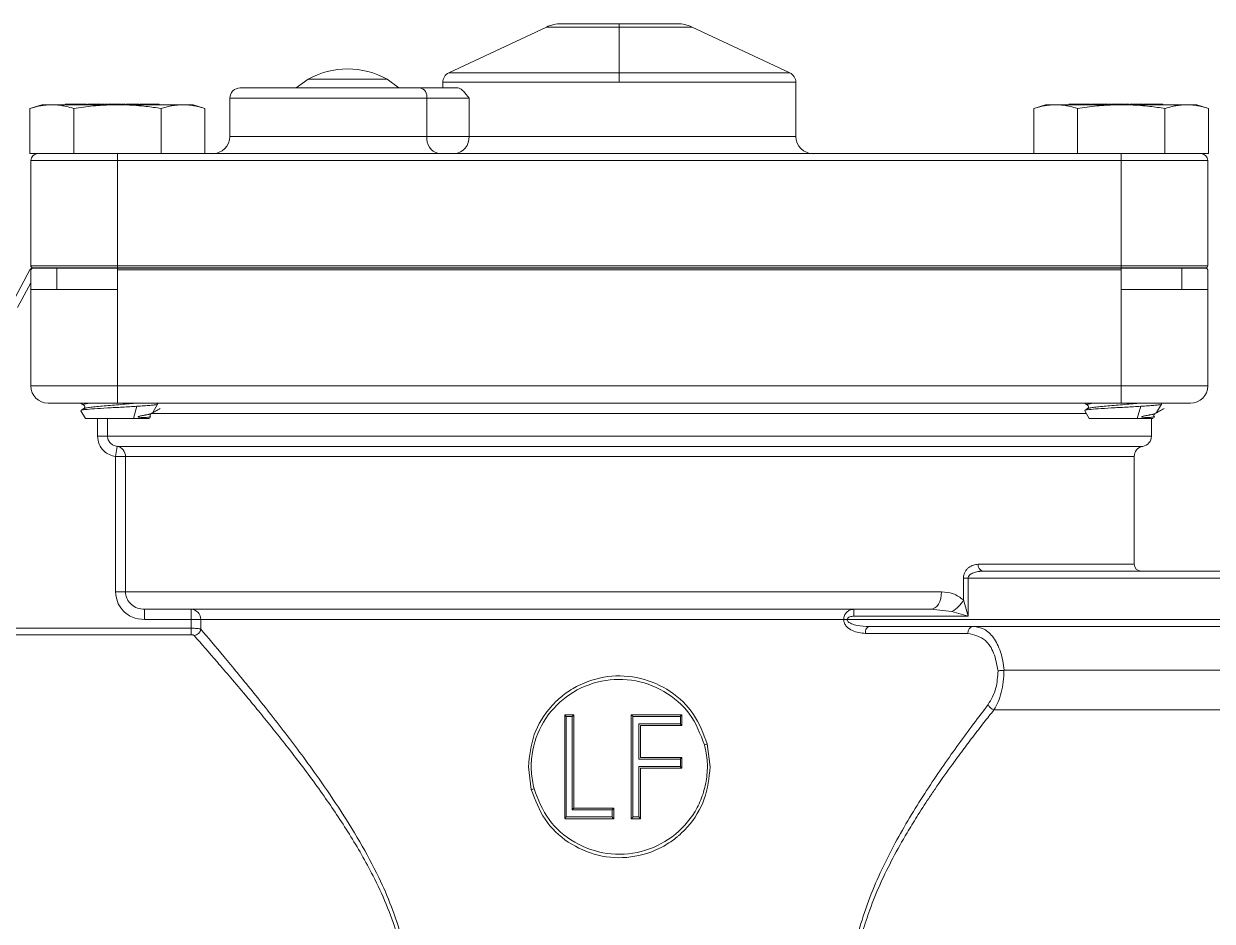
# Model space of a CAD drawing. Header units: centimetres. Extents: x -13594 to 4017, y -3206 to 1780.
# Drawn here: x 1074.8 to 1194.1, y -2937.5 to -2847.5 of the extents above; entities that cross this region are included whole.
import ezdxf

# ---------------------------------------------------------------- set-up
doc = ezdxf.new("R2010")
doc.units = ezdxf.units.CM

msp = doc.modelspace()

# ---------------------------------------------------------------- linework, layer by layer
at = {"color": 7, "linetype": 'Continuous', "lineweight": 0}
for p, q in [((1127.29, -2847.84), (1117.47, -2852.44)), ((1134.58, -2847.84), (1127.29, -2847.84)), ((1128.76, -2847.51), (1134.58, -2847.51)), ((1134.58, -2847.51), (1134.58, -2847.84)), ((1134.58, -2847.51), (1140.41, -2847.51)), ((1134.58, -2847.84), (1134.58, -2852.44)), ((1141.88, -2847.84), (1134.58, -2847.84)), ((1151.69, -2852.44), (1141.88, -2847.84)), ((1117.47, -2852.44), (1134.58, -2852.44)), ((1134.58, -2852.44), (1134.58, -2853.38)), ((1134.58, -2852.44), (1151.69, -2852.44)), ((1096.56, -2853.93), (1114.58, -2853.93)), ((1102.17, -2853.93), (1103.36, -2853.08)), ((1103.36, -2853.08), (1111.3, -2853.08)), ((1111.3, -2853.08), (1112.48, -2853.93)), ((1114.58, -2853.93), (1118.38, -2853.93)), ((1116.87, -2853.38), (1116.87, -2853.93)), ((1134.58, -2853.38), (1116.87, -2853.38)), ((1152.29, -2853.38), (1134.58, -2853.38)), ((1152.29, -2853.38), (1152.29, -2858.8)), ((1095.52, -2854.98), (1095.52, -2858.8)), ((1115.28, -2854.98), (1095.52, -2854.98)), ((1115.28, -2858.8), (1115.28, -2854.98)), ((1119.52, -2854.98), (1115.28, -2854.98)), ((1119.52, -2854.98), (1119.52, -2858.8)), ((1076.64, -2855.63), (1075.46, -2856.01)), ((1075.46, -2860.53), (1075.46, -2856.01)), ((1077.66, -2855.63), (1076.64, -2855.63)), ((1084.23, -2855.63), (1077.66, -2855.63)), ((1079.3, -2855.56), (1079.3, -2855.63)), ((1079.85, -2860.53), (1079.85, -2856.01)), ((1080.85, -2855.56), (1080.85, -2855.63)), ((1081.2, -2855.56), (1081.2, -2855.63)), ((1081.66, -2855.56), (1081.66, -2855.63)), ((1082.43, -2855.56), (1082.43, -2855.63)), ((1082.67, -2855.56), (1082.67, -2855.63)), ((1082.7, -2855.56), (1082.7, -2855.63)), ((1082.89, -2855.56), (1082.7, -2855.56)), ((1082.89, -2855.56), (1082.89, -2855.63)), ((1083.24, -2855.56), (1082.98, -2855.56)), ((1083.24, -2855.56), (1083.24, -2855.63)), ((1083.3, -2855.56), (1083.3, -2855.63)), ((1083.89, -2855.56), (1083.89, -2855.63)), ((1084.23, -2855.63), (1090.81, -2855.63)), ((1084.57, -2855.56), (1084.57, -2855.63)), ((1084.59, -2855.56), (1084.59, -2855.63)), ((1084.99, -2855.56), (1084.64, -2855.56)), ((1085.09, -2855.56), (1085.09, -2855.63)), ((1085.48, -2855.56), (1085.48, -2855.63)), ((1085.54, -2855.56), (1085.48, -2855.56)), ((1085.54, -2855.56), (1085.54, -2855.63)), ((1086.4, -2855.56), (1085.54, -2855.56)), ((1086.4, -2855.56), (1086.4, -2855.63)), ((1086.49, -2855.56), (1086.49, -2855.63)), ((1086.97, -2855.56), (1086.49, -2855.56)), ((1086.97, -2855.56), (1086.97, -2855.63)), ((1087.08, -2855.56), (1086.97, -2855.56)), ((1087.08, -2855.56), (1087.08, -2855.63)), ((1087.45, -2855.56), (1087.08, -2855.56)), ((1087.45, -2855.56), (1087.45, -2855.63)), ((1087.56, -2855.56), (1087.45, -2855.56)), ((1087.56, -2855.56), (1087.56, -2855.63)), ((1088.42, -2855.56), (1087.56, -2855.56)), ((1088.42, -2855.56), (1088.42, -2855.63)), ((1088.62, -2860.53), (1088.62, -2856.01)), ((1091.83, -2855.63), (1090.81, -2855.63)), ((1093.01, -2856.01), (1091.83, -2855.63)), ((1093.01, -2860.53), (1093.01, -2856.01)), ((1177.34, -2855.63), (1176.16, -2856.01)), ((1176.16, -2860.53), (1176.16, -2856.01)), ((1178.36, -2855.63), (1177.34, -2855.63)), ((1184.93, -2855.63), (1178.36, -2855.63)), ((1180, -2855.56), (1180, -2855.63)), ((1180.55, -2860.53), (1180.55, -2856.01)), ((1181.55, -2855.56), (1181.55, -2855.63)), ((1181.9, -2855.56), (1181.9, -2855.63)), ((1182.36, -2855.56), (1182.36, -2855.63)), ((1183.13, -2855.56), (1183.13, -2855.63)), ((1183.37, -2855.56), (1183.37, -2855.63)), ((1183.4, -2855.56), (1183.4, -2855.63)), ((1183.59, -2855.56), (1183.4, -2855.56)), ((1183.59, -2855.56), (1183.59, -2855.63)), ((1183.93, -2855.56), (1183.68, -2855.56)), ((1183.93, -2855.56), (1183.93, -2855.63)), ((1184, -2855.56), (1184, -2855.63)), ((1184.59, -2855.56), (1184.59, -2855.63)), ((1184.93, -2855.63), (1191.51, -2855.63)), ((1185.27, -2855.56), (1185.27, -2855.63)), ((1185.29, -2855.56), (1185.29, -2855.63)), ((1185.69, -2855.56), (1185.33, -2855.56)), ((1185.79, -2855.56), (1185.79, -2855.63)), ((1186.18, -2855.56), (1186.18, -2855.63)), ((1186.24, -2855.56), (1186.18, -2855.56)), ((1186.24, -2855.56), (1186.24, -2855.63)), ((1187.1, -2855.56), (1186.24, -2855.56)), ((1187.1, -2855.56), (1187.1, -2855.63)), ((1187.18, -2855.56), (1187.18, -2855.63)), ((1187.67, -2855.56), (1187.18, -2855.56)), ((1187.67, -2855.56), (1187.67, -2855.63)), ((1187.78, -2855.56), (1187.67, -2855.56)), ((1187.78, -2855.56), (1187.78, -2855.63)), ((1188.15, -2855.56), (1187.78, -2855.56)), ((1188.15, -2855.56), (1188.15, -2855.63)), ((1188.26, -2855.56), (1188.15, -2855.56)), ((1188.26, -2855.56), (1188.26, -2855.63)), ((1189.12, -2855.56), (1188.26, -2855.56)), ((1189.12, -2855.56), (1189.12, -2855.63)), ((1189.32, -2860.53), (1189.32, -2856.01)), ((1192.53, -2855.63), (1191.51, -2855.63)), ((1193.7, -2856.01), (1192.53, -2855.63)), ((1193.7, -2860.53), (1193.7, -2856.01)), ((1095.52, -2858.8), (1115.28, -2858.8)), ((1115.28, -2858.8), (1119.52, -2858.8)), ((1119.52, -2858.8), (1152.29, -2858.8)), ((1076.42, -2860.53), (1075.46, -2860.53)), ((1084.23, -2861.23), (1075.55, -2861.23)), ((1075.55, -2871.78), (1075.55, -2861.23)), ((1076.42, -2860.53), (1078.89, -2860.53)), ((1079.85, -2860.53), (1078.89, -2860.53)), ((1081.77, -2860.53), (1079.85, -2860.53)), ((1081.77, -2860.53), (1084.23, -2860.53)), ((1084.23, -2861.23), (1084.23, -2860.53)), ((1084.23, -2860.53), (1184.93, -2860.53)), ((1084.23, -2861.23), (1084.23, -2871.78)), ((1184.93, -2861.23), (1084.23, -2861.23)), ((1184.93, -2861.23), (1184.93, -2860.53)), ((1184.93, -2860.53), (1187.4, -2860.53)), ((1184.93, -2871.78), (1184.93, -2861.23)), ((1193.61, -2861.23), (1184.93, -2861.23)), ((1189.32, -2860.53), (1187.4, -2860.53)), ((1190.28, -2860.53), (1189.32, -2860.53)), ((1190.28, -2860.53), (1192.75, -2860.53)), ((1193.7, -2860.53), (1192.75, -2860.53)), ((1193.61, -2861.23), (1193.61, -2871.78)), ((1075.55, -2871.78), (1084.23, -2871.78)), ((1075.73, -2872.03), (1078.16, -2872.03)), ((1084.23, -2871.99), (1075.76, -2871.99)), ((1078.16, -2874.16), (1078.16, -2872.03)), ((1078.16, -2872.03), (1084.23, -2872.03)), ((1084.23, -2871.99), (1084.23, -2871.78)), ((1084.23, -2871.78), (1184.93, -2871.78)), ((1184.93, -2871.99), (1084.23, -2871.99)), ((1084.23, -2872.03), (1184.93, -2872.03)), ((1084.23, -2872.2), (1084.23, -2872.03)), ((1088.57, -2872.03), (1088.57, -2871.99)), ((1104.32, -2871.99), (1104.26, -2872.03)), ((1109.97, -2872.03), (1110.03, -2871.99)), ((1181.64, -2871.99), (1181.65, -2872.03)), ((1184.93, -2871.99), (1184.93, -2871.78)), ((1184.93, -2871.78), (1193.61, -2871.78)), ((1193.41, -2871.99), (1184.93, -2871.99)), ((1184.93, -2872.2), (1184.93, -2872.03)), ((1184.93, -2872.03), (1191.01, -2872.03)), ((1189.15, -2871.99), (1189.13, -2872.01)), ((1189.27, -2872.03), (1189.27, -2871.99)), ((1191.01, -2874.16), (1191.01, -2872.03)), ((1191.01, -2872.03), (1193.44, -2872.03)), ((1073.61, -2875.65), (1075.5, -2872.12)), ((1075.55, -2874.16), (1075.55, -2872.2)), ((1084.23, -2872.2), (1084.23, -2874.16)), ((1184.93, -2872.2), (1084.23, -2872.2)), ((1184.93, -2874.16), (1184.93, -2872.2)), ((1193.61, -2872.2), (1193.61, -2874.16)), ((1075.55, -2873.5), (1074.22, -2875.98)), ((1075.55, -2883.83), (1075.55, -2874.16)), ((1075.55, -2874.16), (1084.23, -2874.16)), ((1084.23, -2874.16), (1084.23, -2883.83)), ((1184.93, -2883.83), (1184.93, -2874.16)), ((1184.93, -2874.16), (1193.61, -2874.16)), ((1193.61, -2874.16), (1193.61, -2883.83)), ((1075.55, -2883.83), (1084.23, -2883.83)), ((1084.23, -2885.57), (1084.23, -2883.83)), ((1084.23, -2883.83), (1184.93, -2883.83)), ((1184.93, -2885.57), (1184.93, -2883.83)), ((1184.93, -2883.83), (1193.61, -2883.83)), ((1084.23, -2885.57), (1077.29, -2885.57)), ((1080.54, -2885.57), (1080.87, -2885.76)), ((1080.87, -2886.11), (1080.58, -2886.28)), ((1080.58, -2886.34), (1081.02, -2887.1)), ((1184.93, -2885.57), (1084.23, -2885.57)), ((1086.19, -2885.87), (1085.84, -2887.1)), ((1087.79, -2886.51), (1088.27, -2885.67)), ((1088.25, -2885.62), (1088.15, -2885.57)), ((1181.24, -2885.57), (1181.57, -2885.76)), ((1181.57, -2886.11), (1181.28, -2886.28)), ((1181.28, -2886.34), (1181.72, -2887.1)), ((1191.88, -2885.57), (1184.93, -2885.57)), ((1186.89, -2885.87), (1186.54, -2887.1)), ((1188.48, -2886.51), (1188.97, -2885.67)), ((1085.84, -2887.1), (1081.02, -2887.1)), ((1082.24, -2888.87), (1082.24, -2887.1)), ((1083.24, -2887.1), (1083.24, -2888.87)), ((1087.45, -2887.1), (1085.84, -2887.1)), ((1181.44, -2886.61), (1087.73, -2886.61)), ((1186.54, -2887.1), (1181.72, -2887.1)), ((1188.15, -2887.1), (1186.54, -2887.1)), ((1187.97, -2887.1), (1187.97, -2888.87)), ((1083.24, -2888.87), (1082.24, -2888.87)), ((1083.24, -2888.87), (1187.97, -2888.87)), ((1084.05, -2890.92), (1084.22, -2889.89)), ((1084.22, -2889.89), (1187.1, -2889.89)), ((1084.05, -2890.92), (1085.05, -2890.92)), ((1084.05, -2904.49), (1084.05, -2890.92)), ((1085.05, -2890.92), (1085.05, -2904.49)), ((1186.24, -2890.92), (1085.05, -2890.92)), ((1186.24, -2901.71), (1186.24, -2890.92)), ((1170.58, -2901.71), (1186.24, -2901.71)), ((1169.12, -2905.3), (1169.12, -2903.1)), ((1169.58, -2903.1), (1169.12, -2903.1)), ((1169.58, -2903.1), (1169.58, -2906.92)), ((1223.74, -2903.1), (1169.58, -2903.1)), ((1171.07, -2902.41), (1223.74, -2902.41)), ((1084.05, -2904.49), (1085.05, -2904.49)), ((1085.05, -2904.49), (1166.91, -2904.49)), ((1169.12, -2905.3), (1169.58, -2906.92)), ((1165.83, -2906.23), (1086.95, -2906.23)), ((1086.95, -2907.27), (1086.95, -2906.23)), ((1091.62, -2907.27), (1091.62, -2906.23)), ((1158.12, -2906.23), (1158.12, -2906.92)), ((1167.95, -2906.46), (1165.83, -2906.23)), ((1169.58, -2906.92), (1167.95, -2906.46)), ((1091.62, -2907.27), (1086.95, -2907.27)), ((1091.62, -2907.27), (1092.6, -2907.27)), ((1091.62, -2908.13), (1091.62, -2907.27)), ((1157.09, -2907.27), (1092.6, -2907.27)), ((1092.6, -2907.27), (1092.6, -2908.22)), ((1157.44, -2907.27), (1157.09, -2907.27)), ((1157.44, -2907.27), (1223.74, -2907.27)), ((1169.58, -2906.92), (1158.12, -2906.92)), ((1049.25, -2908.13), (1091.62, -2908.13)), ((1091.62, -2908.78), (1049.25, -2908.78)), ((1091.62, -2908.78), (1091.62, -2908.13)), ((1169.55, -2908.66), (1159.27, -2908.66)), ((1223.74, -2907.96), (1159.65, -2907.96)), ((1173.18, -2912.35), (1224.78, -2912.35)), ((1129.11, -2916.82), (1130.04, -2916.82)), ((1129.11, -2927.23), (1129.11, -2916.82)), ((1129.85, -2916.99), (1129.26, -2916.99)), ((1129.26, -2916.99), (1129.26, -2927.06)), ((1129.85, -2926.34), (1129.85, -2916.99)), ((1130.04, -2916.82), (1130.04, -2916.82)), ((1130.04, -2916.82), (1130.04, -2926.17)), ((1135.79, -2916.82), (1135.79, -2916.82)), ((1135.79, -2927.24), (1135.79, -2916.82)), ((1135.79, -2916.82), (1140.86, -2916.82)), ((1135.96, -2916.99), (1135.96, -2927.06)), ((1140.71, -2916.99), (1135.96, -2916.99)), ((1140.71, -2917.71), (1140.71, -2916.99)), ((1140.86, -2916.82), (1140.86, -2917.89)), ((1224.78, -2916.32), (1172.17, -2916.32)), ((1136.55, -2917.71), (1140.71, -2917.71)), ((1136.55, -2921.27), (1136.55, -2917.71)), ((1136.72, -2917.89), (1136.72, -2921.09)), ((1140.86, -2917.89), (1136.72, -2917.89)), ((1143.41, -2919.73), (1143.7, -2922.03)), ((1125.76, -2924.32), (1125.47, -2922.03)), ((1140.71, -2921.27), (1136.55, -2921.27)), ((1136.55, -2921.99), (1140.71, -2921.99)), ((1136.55, -2927.06), (1136.55, -2921.99)), ((1136.72, -2921.09), (1140.86, -2921.09)), ((1136.72, -2922.16), (1136.72, -2927.24)), ((1140.86, -2922.16), (1136.72, -2922.16)), ((1140.71, -2921.99), (1140.71, -2921.27)), ((1140.86, -2921.09), (1140.86, -2922.16)), ((1133.87, -2926.34), (1129.85, -2926.34)), ((1130.04, -2926.17), (1134.05, -2926.17)), ((1133.87, -2927.06), (1133.87, -2926.34)), ((1134.05, -2926.17), (1134.05, -2926.17)), ((1134.05, -2926.17), (1134.05, -2927.24)), ((1134.05, -2927.24), (1129.11, -2927.24)), ((1129.26, -2927.06), (1133.87, -2927.06)), ((1134.05, -2927.24), (1134.05, -2927.24)), ((1135.79, -2927.24), (1135.79, -2927.24)), ((1136.72, -2927.24), (1135.79, -2927.24)), ((1135.96, -2927.06), (1136.55, -2927.06))]:
    msp.add_line(p, q, dxfattribs=at)
at = {"color": 7, "linetype": 'Continuous', "lineweight": 0, "flags": 128}
for points in [[(1166.91, -2904.49), (1166.89, -2904.83), (1166.83, -2905.16), (1166.73, -2905.46), (1166.6, -2905.72), (1166.43, -2905.94), (1166.24, -2906.1), (1166.04, -2906.19), (1165.83, -2906.23)], [(1159.65, -2907.96), (1159.58, -2907.98), (1159.51, -2908.02), (1159.44, -2908.08), (1159.38, -2908.17), (1159.33, -2908.27), (1159.3, -2908.39), (1159.28, -2908.52), (1159.27, -2908.66)]]:
    msp.add_lwpolyline(points, dxfattribs=at)
at = {"color": 7, "linetype": 'Continuous', "lineweight": 0}
for centre, radius, start, end in [((1128.76, -2850.98), 3.47, 90, 115.1148), ((1140.41, -2850.98), 3.47, 64.8852, 90), ((1107.33, -2860.18), 8.14, 60.7897, 119.2103), ((1117.92, -2853.38), 1.04, 115.1148, 180), ((1151.25, -2853.38), 1.04, 0, 64.8852), ((1096.56, -2854.98), 1.04, 90, 180), ((1114.37, -2854.83), 0.924, 351.1551, 76.8156), ((1093.78, -2858.8), 1.74, 270, 0), ((1116.81, -2859.03), 1.54, 171.1551, 256.8156), ((1117.9, -2858.92), 1.62, 274.9883, 4.2417), ((1154.03, -2858.8), 1.74, 180, 270), ((1076.25, -2861.23), 0.694, 90, 180), ((1192.92, -2861.23), 0.694, 0, 90), ((1075.66, -2872.2), 0.174, 90, 151.8214), ((1075.76, -2871.78), 0.208, 180, 270), ((1075.73, -2872.2), 0.174, 90, 180), ((1193.41, -2871.78), 0.208, 270, 0), ((1193.44, -2872.2), 0.174, 0, 90), ((1077.29, -2883.83), 1.74, 180, 270), ((1191.88, -2883.83), 1.74, 270, 0), ((1084.02, -2890.9), 1.03, 359.0931, 78.9574), ((1187.28, -2890.92), 1.04, 99.5941, 180), ((1186.93, -2888.87), 1.04, 279.5941, 0), ((1171.19, -2901.8), 0.619, 171.7008, 258.047), ((1186.93, -2901.71), 0.694, 180, 270), ((1166.44, -2903.78), 3.08, 299.5303, 330.4697), ((1091.59, -2907.24), 1.01, 358.4144, 88.3214), ((1091.85, -2908.11), 0.761, 277.2944, 351.6878), ((1170.18, -2908.59), 0.634, 97.6259, 185.9922), ((1172.47, -2915.41), 0.957, 203.4187, 251.7239), ((1142.85, -2918.48), 1.37, 281.9734, 293.8598), ((1126.32, -2925.58), 1.37, 101.9753, 113.8634)]:
    msp.add_arc(centre, radius, start, end, dxfattribs=at)
for points, knots in [([(1118.38, -2853.93), (1118.47, -2853.95), (1118.66, -2854), (1119.03, -2854.35), (1119.33, -2854.73), (1119.52, -2854.98)], [0, 0, 0, 0, 0.230374, 0.501542, 1, 1, 1, 1]), ([(1077.66, -2855.63), (1077.41, -2855.64), (1077, -2855.65), (1076.43, -2855.75), (1075.95, -2855.86), (1075.63, -2855.96), (1075.46, -2856.01)], [0, 0, 0, 0, 0.3380509, 0.556031, 0.7753084, 1, 1, 1, 1]), ([(1079.85, -2856.01), (1079.6, -2855.93), (1079.19, -2855.81), (1078.62, -2855.7), (1078.14, -2855.64), (1077.82, -2855.63), (1077.66, -2855.63)], [0, 0, 0, 0, 0.34463, 0.56283, 0.781043, 1, 1, 1, 1]), ([(1079.3, -2855.56), (1079.22, -2855.56), (1079.1, -2855.56), (1079, -2855.56), (1078.99, -2855.56), (1078.98, -2855.56)], [0, 0, 0, 0, 0.502363, 0.82795, 1, 1, 1, 1]), ([(1080.85, -2855.56), (1080.72, -2855.56), (1080.46, -2855.56), (1079.99, -2855.56), (1079.59, -2855.56), (1079.39, -2855.56), (1079.3, -2855.56)], [0, 0, 0, 0, 0.279506, 0.559088, 0.779367, 1, 1, 1, 1]), ([(1084.23, -2855.63), (1083.74, -2855.64), (1082.92, -2855.65), (1081.79, -2855.75), (1080.82, -2855.86), (1080.18, -2855.96), (1079.85, -2856.01)], [0, 0, 0, 0, 0.3380509, 0.556031, 0.7753084, 1, 1, 1, 1]), ([(1081.14, -2855.56), (1081.12, -2855.56), (1081.08, -2855.56), (1080.94, -2855.56), (1080.85, -2855.56)], [0, 0, 0, 0, 0.405689, 1, 1, 1, 1]), ([(1081.66, -2855.56), (1081.58, -2855.56), (1081.44, -2855.56), (1081.31, -2855.56), (1081.26, -2855.56), (1081.28, -2855.56), (1081.29, -2855.56)], [0, 0, 0, 0, 0.325933, 0.651646, 0.908009, 1, 1, 1, 1]), ([(1082.43, -2855.56), (1082.38, -2855.56), (1082.27, -2855.56), (1082.06, -2855.56), (1081.84, -2855.56), (1081.72, -2855.56), (1081.66, -2855.56)], [0, 0, 0, 0, 0.2803435, 0.5597722, 0.7797803, 1, 1, 1, 1]), ([(1082.62, -2855.56), (1082.6, -2855.56), (1082.54, -2855.56), (1082.46, -2855.56), (1082.41, -2855.56)], [0, 0, 0, 0, 0.429368, 1, 1, 1, 1]), ([(1082.7, -2855.56), (1082.7, -2855.56), (1082.71, -2855.56), (1082.69, -2855.56), (1082.67, -2855.56)], [0, 0, 0, 0, 0.230685, 1, 1, 1, 1]), ([(1082.91, -2855.56), (1082.91, -2855.56), (1082.92, -2855.56), (1082.9, -2855.56), (1082.89, -2855.56)], [0, 0, 0, 0, 0.120135, 1, 1, 1, 1]), ([(1083.89, -2855.56), (1083.8, -2855.56), (1083.62, -2855.56), (1083.42, -2855.56), (1083.31, -2855.56), (1083.3, -2855.56), (1083.3, -2855.56)], [0, 0, 0, 0, 0.279629, 0.559061, 0.77956, 1, 1, 1, 1]), ([(1084.57, -2855.56), (1084.55, -2855.56), (1084.52, -2855.56), (1084.33, -2855.56), (1084.11, -2855.56), (1083.97, -2855.56), (1083.89, -2855.56)], [0, 0, 0, 0, 0.279646, 0.558995, 0.779529, 1, 1, 1, 1]), ([(1088.62, -2856.01), (1088.12, -2855.93), (1087.3, -2855.81), (1086.16, -2855.7), (1085.2, -2855.64), (1084.56, -2855.63), (1084.23, -2855.63)], [0, 0, 0, 0, 0.344629, 0.56283, 0.781043, 1, 1, 1, 1]), ([(1085.44, -2855.56), (1085.41, -2855.56), (1085.3, -2855.56), (1085.18, -2855.56), (1085.12, -2855.56), (1085.09, -2855.56)], [0, 0, 0, 0, 0.171419, 0.58532, 1, 1, 1, 1]), ([(1090.81, -2855.63), (1090.56, -2855.64), (1090.16, -2855.65), (1089.59, -2855.75), (1089.11, -2855.86), (1088.78, -2855.96), (1088.62, -2856.01)], [0, 0, 0, 0, 0.338051, 0.556031, 0.775308, 1, 1, 1, 1]), ([(1093.01, -2856.01), (1092.76, -2855.93), (1092.35, -2855.81), (1091.78, -2855.7), (1091.29, -2855.64), (1090.97, -2855.63), (1090.81, -2855.63)], [0, 0, 0, 0, 0.34463, 0.56283, 0.781043, 1, 1, 1, 1]), ([(1178.36, -2855.63), (1178.11, -2855.64), (1177.7, -2855.65), (1177.13, -2855.75), (1176.65, -2855.86), (1176.33, -2855.96), (1176.16, -2856.01)], [0, 0, 0, 0, 0.3380509, 0.556031, 0.7753084, 1, 1, 1, 1]), ([(1180.55, -2856.01), (1180.3, -2855.93), (1179.89, -2855.81), (1179.32, -2855.7), (1178.84, -2855.64), (1178.52, -2855.63), (1178.36, -2855.63)], [0, 0, 0, 0, 0.34463, 0.56283, 0.781043, 1, 1, 1, 1]), ([(1180, -2855.56), (1179.92, -2855.56), (1179.8, -2855.56), (1179.7, -2855.56), (1179.69, -2855.56), (1179.68, -2855.56)], [0, 0, 0, 0, 0.502363, 0.82795, 1, 1, 1, 1]), ([(1181.55, -2855.56), (1181.42, -2855.56), (1181.16, -2855.56), (1180.69, -2855.56), (1180.29, -2855.56), (1180.09, -2855.56), (1180, -2855.56)], [0, 0, 0, 0, 0.279506, 0.559088, 0.779367, 1, 1, 1, 1]), ([(1184.93, -2855.63), (1184.44, -2855.64), (1183.62, -2855.65), (1182.48, -2855.75), (1181.52, -2855.86), (1180.87, -2855.96), (1180.55, -2856.01)], [0, 0, 0, 0, 0.3380509, 0.556031, 0.7753084, 1, 1, 1, 1]), ([(1181.84, -2855.56), (1181.82, -2855.56), (1181.78, -2855.56), (1181.64, -2855.56), (1181.55, -2855.56)], [0, 0, 0, 0, 0.418247, 1, 1, 1, 1]), ([(1182.36, -2855.56), (1182.28, -2855.56), (1182.14, -2855.56), (1182.01, -2855.56), (1181.96, -2855.56), (1181.98, -2855.56), (1181.99, -2855.56)], [0, 0, 0, 0, 0.325933, 0.651646, 0.908009, 1, 1, 1, 1]), ([(1183.13, -2855.56), (1183.07, -2855.56), (1182.97, -2855.56), (1182.76, -2855.56), (1182.54, -2855.56), (1182.42, -2855.56), (1182.36, -2855.56)], [0, 0, 0, 0, 0.2803435, 0.5597722, 0.7797803, 1, 1, 1, 1]), ([(1183.32, -2855.56), (1183.29, -2855.56), (1183.24, -2855.56), (1183.16, -2855.56), (1183.11, -2855.56)], [0, 0, 0, 0, 0.429368, 1, 1, 1, 1]), ([(1183.4, -2855.56), (1183.4, -2855.56), (1183.41, -2855.56), (1183.39, -2855.56), (1183.37, -2855.56)], [0, 0, 0, 0, 0.230685, 1, 1, 1, 1]), ([(1183.61, -2855.56), (1183.61, -2855.56), (1183.62, -2855.56), (1183.6, -2855.56), (1183.59, -2855.56)], [0, 0, 0, 0, 0.120135, 1, 1, 1, 1]), ([(1184.59, -2855.56), (1184.5, -2855.56), (1184.31, -2855.56), (1184.12, -2855.56), (1184.01, -2855.56), (1184, -2855.56), (1184, -2855.56)], [0, 0, 0, 0, 0.279629, 0.559061, 0.77956, 1, 1, 1, 1]), ([(1185.27, -2855.56), (1185.25, -2855.56), (1185.22, -2855.56), (1185.03, -2855.56), (1184.81, -2855.56), (1184.66, -2855.56), (1184.59, -2855.56)], [0, 0, 0, 0, 0.279646, 0.558995, 0.779529, 1, 1, 1, 1]), ([(1189.32, -2856.01), (1188.82, -2855.93), (1188, -2855.81), (1186.86, -2855.7), (1185.9, -2855.64), (1185.26, -2855.63), (1184.93, -2855.63)], [0, 0, 0, 0, 0.344629, 0.56283, 0.781043, 1, 1, 1, 1]), ([(1186.13, -2855.56), (1186.1, -2855.56), (1186, -2855.56), (1185.88, -2855.56), (1185.82, -2855.56), (1185.79, -2855.56)], [0, 0, 0, 0, 0.171419, 0.58532, 1, 1, 1, 1]), ([(1191.51, -2855.63), (1191.26, -2855.64), (1190.85, -2855.65), (1190.29, -2855.75), (1189.8, -2855.86), (1189.48, -2855.96), (1189.32, -2856.01)], [0, 0, 0, 0, 0.338051, 0.556031, 0.775308, 1, 1, 1, 1]), ([(1193.7, -2856.01), (1193.45, -2855.93), (1193.05, -2855.81), (1192.47, -2855.7), (1191.99, -2855.64), (1191.67, -2855.63), (1191.51, -2855.63)], [0, 0, 0, 0, 0.34463, 0.56283, 0.781043, 1, 1, 1, 1]), ([(1082.05, -2872.03), (1082.07, -2872.02), (1082.15, -2872.01), (1082.29, -2872), (1082.41, -2871.99)], [0, 0, 0, 0, 0.178235, 1, 1, 1, 1]), ([(1105.04, -2871.99), (1105.02, -2871.99), (1104.88, -2872), (1104.81, -2872.01), (1104.75, -2872.03)], [0, 0, 0, 0, 0.104167, 1, 1, 1, 1]), ([(1106.89, -2872.03), (1107.04, -2872.01), (1107.2, -2872), (1107.36, -2871.99), (1107.38, -2871.99)], [0, 0, 0, 0, 0.895833, 1, 1, 1, 1]), ([(1182.75, -2872.03), (1182.76, -2872.02), (1182.85, -2872.01), (1182.99, -2872), (1183.11, -2871.99)], [0, 0, 0, 0, 0.178235, 1, 1, 1, 1]), ([(1075.57, -2872.12), (1075.55, -2872.12), (1075.51, -2872.12), (1075.51, -2872.12), (1075.5, -2872.12)], [0, 0, 0, 0, 0.5055276, 1, 1, 1, 1]), ([(1080.63, -2886.31), (1080.61, -2886.3), (1080.52, -2886.26), (1080.95, -2886.2), (1081.87, -2886.12), (1083.22, -2886.04), (1084.77, -2885.96), (1085.72, -2885.9), (1086.19, -2885.87)], [0, 0, 0, 0, 0.060778, 0.243996, 0.429527, 0.617371, 0.807529, 1, 1, 1, 1]), ([(1080.89, -2885.76), (1080.86, -2885.74), (1080.8, -2885.7), (1080.97, -2885.63), (1081.24, -2885.59), (1081.36, -2885.57)], [0, 0, 0, 0, 0.303166, 0.699536, 1, 1, 1, 1]), ([(1080.87, -2885.76), (1080.89, -2885.78), (1080.94, -2885.82), (1080.97, -2885.94), (1080.94, -2886.05), (1080.89, -2886.1), (1080.87, -2886.12)], [0, 0, 0, 0, 0.253163, 0.4999901, 0.7468186, 1, 1, 1, 1]), ([(1080.89, -2886.12), (1080.91, -2886.1), (1080.97, -2886.07), (1081.3, -2886.01), (1081.82, -2885.94), (1082.51, -2885.87), (1083.3, -2885.8), (1084.16, -2885.73), (1085.01, -2885.66), (1085.65, -2885.6), (1085.95, -2885.57), (1086.01, -2885.57)], [0, 0, 0, 0, 0.079434, 0.205611, 0.331787, 0.457962, 0.584135, 0.710309, 0.836482, 0.962657, 1, 1, 1, 1]), ([(1086.19, -2885.87), (1086.44, -2885.86), (1086.93, -2885.83), (1087.52, -2885.78), (1087.97, -2885.74), (1088.23, -2885.69), (1088.32, -2885.66), (1088.26, -2885.64), (1088.24, -2885.63)], [0, 0, 0, 0, 0.186663, 0.374577, 0.563741, 0.754156, 0.945821, 1, 1, 1, 1]), ([(1087.59, -2886.64), (1087.75, -2886.54), (1088.07, -2886.36), (1088.38, -2886.17), (1088.54, -2886.08)], [0, 0, 0, 0, 0.499765, 1, 1, 1, 1]), ([(1181.33, -2886.31), (1181.31, -2886.3), (1181.22, -2886.26), (1181.65, -2886.2), (1182.57, -2886.12), (1183.92, -2886.04), (1185.47, -2885.96), (1186.42, -2885.9), (1186.89, -2885.87)], [0, 0, 0, 0, 0.060778, 0.243996, 0.429527, 0.617371, 0.807529, 1, 1, 1, 1]), ([(1181.59, -2885.76), (1181.56, -2885.74), (1181.5, -2885.7), (1181.67, -2885.63), (1181.94, -2885.59), (1182.06, -2885.57)], [0, 0, 0, 0, 0.303166, 0.699536, 1, 1, 1, 1]), ([(1181.56, -2885.76), (1181.59, -2885.78), (1181.64, -2885.82), (1181.67, -2885.94), (1181.64, -2886.05), (1181.59, -2886.1), (1181.57, -2886.12)], [0, 0, 0, 0, 0.253163, 0.4999901, 0.7468186, 1, 1, 1, 1]), ([(1181.59, -2886.12), (1181.61, -2886.1), (1181.67, -2886.07), (1181.99, -2886.01), (1182.52, -2885.94), (1183.21, -2885.87), (1184, -2885.8), (1184.86, -2885.73), (1185.71, -2885.66), (1186.35, -2885.6), (1186.65, -2885.57), (1186.71, -2885.57)], [0, 0, 0, 0, 0.079434, 0.205611, 0.331787, 0.457962, 0.584135, 0.710309, 0.836482, 0.962657, 1, 1, 1, 1]), ([(1186.89, -2885.87), (1187.14, -2885.86), (1187.63, -2885.83), (1188.22, -2885.78), (1188.67, -2885.74), (1188.93, -2885.69), (1189.02, -2885.66), (1188.96, -2885.64), (1188.94, -2885.63)], [0, 0, 0, 0, 0.186663, 0.374577, 0.563741, 0.754156, 0.945821, 1, 1, 1, 1]), ([(1188.29, -2886.64), (1188.45, -2886.54), (1188.76, -2886.36), (1189.08, -2886.17), (1189.24, -2886.08)], [0, 0, 0, 0, 0.499765, 1, 1, 1, 1]), ([(1086.93, -2886.77), (1086.81, -2886.79), (1086.63, -2886.83), (1086.41, -2886.87), (1086.31, -2886.91), (1086.3, -2886.92), (1086.3, -2886.93), (1086.3, -2886.93), (1086.3, -2886.93), (1086.3, -2886.93), (1086.3, -2886.94), (1086.3, -2886.94), (1086.32, -2886.95), (1086.42, -2886.98), (1086.7, -2886.99), (1087.12, -2886.99), (1087.49, -2886.96), (1087.48, -2886.94), (1087.48, -2886.93)], [0, 0, 0, 0, 0.137257, 0.20919, 0.219128, 0.220669, 0.221941, 0.222518, 0.223083, 0.224265, 0.225657, 0.22736, 0.231892, 0.246018, 0.348311, 0.531676, 0.804148, 1, 1, 1, 1]), ([(1087.77, -2886.5), (1087.75, -2886.52), (1087.72, -2886.58), (1087.44, -2886.67), (1087.1, -2886.74), (1086.93, -2886.77)], [0, 0, 0, 0, 0.253629, 0.629923, 1, 1, 1, 1]), ([(1086.93, -2886.77), (1087.11, -2886.74), (1087.44, -2886.7), (1087.54, -2886.65), (1087.59, -2886.63)], [0, 0, 0, 0, 0.53285, 1, 1, 1, 1]), ([(1087.6, -2886.98), (1087.58, -2886.96), (1087.53, -2886.92), (1087.5, -2886.81), (1087.53, -2886.69), (1087.58, -2886.65), (1087.6, -2886.63)], [0, 0, 0, 0, 0.253185, 0.500014, 0.746843, 1, 1, 1, 1]), ([(1187.63, -2886.77), (1187.51, -2886.79), (1187.33, -2886.83), (1187.1, -2886.87), (1187.01, -2886.91), (1187, -2886.92), (1187, -2886.93), (1187, -2886.93), (1187, -2886.93), (1187, -2886.93), (1187, -2886.94), (1187, -2886.94), (1187.02, -2886.95), (1187.12, -2886.98), (1187.4, -2886.99), (1187.82, -2886.99), (1188.19, -2886.96), (1188.18, -2886.94), (1188.18, -2886.93)], [0, 0, 0, 0, 0.137257, 0.20919, 0.219128, 0.220669, 0.221941, 0.222518, 0.223083, 0.224265, 0.225657, 0.22736, 0.231892, 0.246018, 0.348311, 0.531676, 0.804148, 1, 1, 1, 1]), ([(1188.47, -2886.5), (1188.45, -2886.52), (1188.42, -2886.58), (1188.14, -2886.67), (1187.8, -2886.74), (1187.63, -2886.77)], [0, 0, 0, 0, 0.253629, 0.629923, 1, 1, 1, 1]), ([(1187.63, -2886.77), (1187.81, -2886.74), (1188.14, -2886.7), (1188.24, -2886.65), (1188.29, -2886.63)], [0, 0, 0, 0, 0.53285, 1, 1, 1, 1]), ([(1188.3, -2886.98), (1188.28, -2886.96), (1188.23, -2886.92), (1188.2, -2886.81), (1188.23, -2886.69), (1188.28, -2886.65), (1188.3, -2886.63)], [0, 0, 0, 0, 0.253185, 0.500014, 0.746843, 1, 1, 1, 1]), ([(1082.24, -2888.87), (1082.28, -2889.15), (1082.34, -2889.7), (1082.82, -2890.34), (1083.41, -2890.76), (1083.84, -2890.87), (1084.05, -2890.92)], [0, 0, 0, 0, 0.280167, 0.55951, 0.779667, 1, 1, 1, 1]), ([(1083.24, -2888.87), (1083.25, -2888.93), (1083.26, -2889.05), (1083.33, -2889.3), (1083.52, -2889.57), (1083.83, -2889.8), (1084.08, -2889.86), (1084.22, -2889.89)], [0, 0, 0, 0, 0.119177, 0.241792, 0.500331, 0.72543, 1, 1, 1, 1]), ([(1169.12, -2903.1), (1169.12, -2902.99), (1169.14, -2902.77), (1169.27, -2902.47), (1169.44, -2902.23), (1169.71, -2901.97), (1170.1, -2901.76), (1170.42, -2901.73), (1170.58, -2901.71)], [0, 0, 0, 0, 0.12502, 0.250294, 0.370737, 0.501, 0.750032, 1, 1, 1, 1]), ([(1169.58, -2903.1), (1169.58, -2903.07), (1169.59, -2903), (1169.66, -2902.86), (1169.87, -2902.67), (1170.23, -2902.52), (1170.55, -2902.45), (1170.84, -2902.41), (1170.97, -2902.41), (1171.07, -2902.41)], [0, 0, 0, 0, 0.051263, 0.108072, 0.250446, 0.499947, 0.775772, 0.826322, 1, 1, 1, 1]), ([(1086.95, -2907.27), (1086.54, -2907.22), (1085.7, -2907.12), (1084.75, -2906.4), (1084.16, -2905.48), (1084.09, -2904.82), (1084.05, -2904.49)], [0, 0, 0, 0, 0.279824, 0.558999, 0.779139, 1, 1, 1, 1]), ([(1085.05, -2904.49), (1085.06, -2904.61), (1085.07, -2904.85), (1085.2, -2905.19), (1085.38, -2905.5), (1085.71, -2905.85), (1086.24, -2906.16), (1086.72, -2906.21), (1086.95, -2906.23)], [0, 0, 0, 0, 0.124273, 0.250881, 0.372686, 0.501041, 0.750343, 1, 1, 1, 1]), ([(1166.91, -2904.49), (1167.31, -2904.52), (1168.1, -2904.57), (1168.78, -2905.05), (1169.12, -2905.3)], [0, 0, 0, 0, 0.499853, 1, 1, 1, 1]), ([(1158.12, -2906.23), (1157.97, -2906.25), (1157.71, -2906.28), (1157.43, -2906.48), (1157.27, -2906.67), (1157.16, -2906.86), (1157.1, -2907.06), (1157.09, -2907.2), (1157.09, -2907.27)], [0, 0, 0, 0, 0.297303, 0.498906, 0.634752, 0.762788, 0.884117, 1, 1, 1, 1]), ([(1159.27, -2908.66), (1158.83, -2908.61), (1158.16, -2908.54), (1157.45, -2908.07), (1157.18, -2907.7), (1157.1, -2907.45), (1157.09, -2907.33), (1157.09, -2907.27)], [0, 0, 0, 0, 0.497696, 0.747945, 0.882935, 0.942285, 1, 1, 1, 1]), ([(1157.44, -2907.27), (1157.44, -2907.24), (1157.46, -2907.17), (1157.56, -2907.06), (1157.77, -2906.95), (1157.98, -2906.93), (1158.12, -2906.92)], [0, 0, 0, 0, 0.124105, 0.250639, 0.501081, 1, 1, 1, 1]), ([(1159.65, -2907.96), (1159.25, -2907.95), (1158.65, -2907.92), (1157.94, -2907.72), (1157.6, -2907.55), (1157.47, -2907.4), (1157.44, -2907.32), (1157.44, -2907.29), (1157.44, -2907.27)], [0, 0, 0, 0, 0.499468, 0.749774, 0.904587, 0.957371, 0.979476, 1, 1, 1, 1]), ([(1091.62, -2908.13), (1091.72, -2908.13), (1091.94, -2908.14), (1092.22, -2908.15), (1092.46, -2908.18), (1092.55, -2908.21), (1092.6, -2908.22)], [0, 0, 0, 0, 0.246412, 0.500866, 0.734276, 1, 1, 1, 1]), ([(1091.62, -2908.78), (1091.66, -2908.78), (1091.74, -2908.78), (1091.84, -2908.81), (1091.91, -2908.84), (1091.93, -2908.86), (1091.94, -2908.87)], [0, 0, 0, 0, 0.280731, 0.559903, 0.779133, 1, 1, 1, 1]), ([(1113.21, -2945.12), (1113.16, -2944.05), (1113.06, -2941.89), (1112.31, -2938.76), (1111.24, -2935.77), (1110, -2933.14), (1108.74, -2930.82), (1107.51, -2928.77), (1106.25, -2926.83), (1104.92, -2924.89), (1103.54, -2922.98), (1102.15, -2921.15), (1100.81, -2919.42), (1099.51, -2917.8), (1098.26, -2916.26), (1096.44, -2914.07), (1094.15, -2911.39), (1092.68, -2909.71), (1091.94, -2908.87)], [0, 0, 0, 0, 0.062425, 0.125306, 0.187918, 0.250686, 0.300216, 0.349142, 0.398753, 0.446494, 0.500056, 0.553512, 0.601786, 0.65212, 0.702839, 0.749569, 0.874572, 1, 1, 1, 1]), ([(1092.6, -2908.22), (1093.34, -2909.09), (1094.81, -2910.83), (1097.69, -2914.33), (1100.85, -2918.3), (1103.82, -2922.28), (1106.42, -2926.06), (1108.56, -2929.48), (1110.36, -2932.82), (1111.77, -2936.04), (1112.79, -2939.11), (1113.44, -2942.32), (1113.61, -2945.61), (1113.29, -2948.89), (1112.53, -2952.02), (1111.43, -2955.04), (1109.66, -2958.84), (1107.05, -2963.29), (1103.73, -2968.1), (1100.43, -2972.48), (1097.32, -2976.38), (1094.49, -2979.79), (1093.08, -2981.45), (1092.37, -2982.28)], [0, 0, 0, 0, 0.062806, 0.12543, 0.187691, 0.250399, 0.292419, 0.334508, 0.375373, 0.406798, 0.438195, 0.469673, 0.500988, 0.532528, 0.564036, 0.594008, 0.626369, 0.688525, 0.750907, 0.812839, 0.875239, 0.937507, 1, 1, 1, 1]), ([(1172.58, -2912.41), (1172.46, -2911.78), (1172.23, -2910.53), (1171.19, -2909), (1170.17, -2908.79), (1169.55, -2908.66)], [0, 0, 0, 0, 0.280822, 0.56117, 1, 1, 1, 1]), ([(1170.09, -2907.96), (1170.47, -2908.02), (1171.21, -2908.12), (1172.16, -2908.99), (1172.76, -2910.18), (1173.07, -2911.37), (1173.14, -2912.03), (1173.18, -2912.35)], [0, 0, 0, 0, 0.2492084, 0.4991982, 0.7483984, 0.8756542, 1, 1, 1, 1]), ([(1171.59, -2915.79), (1171.89, -2915.27), (1172.44, -2914.35), (1172.54, -2913), (1172.58, -2912.41)], [0, 0, 0, 0, 0.558851, 1, 1, 1, 1]), ([(1173.17, -2912.35), (1173.16, -2912.74), (1173.14, -2913.51), (1172.93, -2914.59), (1172.61, -2915.56), (1172.32, -2916.06), (1172.17, -2916.32)], [0, 0, 0, 0, 0.247913, 0.500106, 0.743943, 1, 1, 1, 1]), ([(1172.58, -2912.41), (1172.62, -2912.4), (1172.69, -2912.39), (1172.84, -2912.38), (1173, -2912.36), (1173.12, -2912.36), (1173.17, -2912.35)], [0, 0, 0, 0, 0.276084, 0.500028, 0.756534, 1, 1, 1, 1]), ([(1173.18, -2912.35), (1173.18, -2912.35), (1173.18, -2912.35), (1173.17, -2912.35), (1173.17, -2912.35)], [0, 0, 0, 0, 0.56, 1, 1, 1, 1]), ([(1125.47, -2922.03), (1125.58, -2920.93), (1125.82, -2918.73), (1127.24, -2916.47), (1128.37, -2915.34), (1128.78, -2915), (1128.89, -2914.91), (1128.92, -2914.88), (1129.36, -2914.54), (1130.74, -2913.64), (1133.4, -2912.79), (1136.76, -2912.97), (1139.8, -2914.32), (1142.24, -2916.64), (1143.02, -2918.7), (1143.41, -2919.73)], [0, 0, 0, 0, 0.125033, 0.249982, 0.296157, 0.308175, 0.311413, 0.312338, 0.312802, 0.375478, 0.50037, 0.625257, 0.750165, 0.875053, 1, 1, 1, 1]), ([(1143.14, -2919.82), (1142.71, -2918.74), (1141.87, -2916.58), (1139.16, -2914.28), (1135.85, -2913.12), (1132.32, -2913.32), (1129.15, -2914.83), (1126.79, -2917.43), (1125.81, -2920.2), (1125.69, -2922.53), (1125.92, -2923.67), (1126.03, -2924.23)], [0, 0, 0, 0, 0.124866, 0.24979, 0.374778, 0.499589, 0.624344, 0.749123, 0.873914, 0.937079, 1, 1, 1, 1]), ([(1179.03, -2983.66), (1178.95, -2983.57), (1178.83, -2983.42), (1178.09, -2982.54), (1177.11, -2981.36), (1175.43, -2979.32), (1172.93, -2976.2), (1170.08, -2972.5), (1167.37, -2968.76), (1164.98, -2965.18), (1162.99, -2961.93), (1161.28, -2958.74), (1159.91, -2955.7), (1158.86, -2952.78), (1158.1, -2949.74), (1157.7, -2946.61), (1157.71, -2943.46), (1158.13, -2940.35), (1158.91, -2937.32), (1160.31, -2933.45), (1162.57, -2928.94), (1165.58, -2924.07), (1168.68, -2919.62), (1170.62, -2917.07), (1171.59, -2915.79)], [0, 0, 0, 0, 0.061706, 0.093095, 0.12508, 0.187793, 0.249809, 0.311911, 0.374494, 0.416283, 0.458259, 0.499308, 0.530578, 0.561809, 0.59386, 0.624516, 0.655865, 0.687282, 0.717711, 0.750071, 0.812586, 0.875294, 0.937496, 1, 1, 1, 1]), ([(1129.26, -2916.99), (1129.24, -2916.97), (1129.2, -2916.93), (1129.16, -2916.89), (1129.14, -2916.86), (1129.12, -2916.84), (1129.11, -2916.83), (1129.11, -2916.82), (1129.11, -2916.82)], [0, 0, 0, 0, 0.295657, 0.499384, 0.644602, 0.77501, 0.892582, 1, 1, 1, 1]), ([(1129.85, -2916.99), (1129.87, -2916.97), (1129.91, -2916.93), (1129.96, -2916.88), (1130, -2916.85), (1130.02, -2916.83), (1130.04, -2916.82), (1130.04, -2916.82), (1130.04, -2916.82)], [0, 0, 0, 0, 0.296138, 0.49913, 0.644195, 0.773981, 0.891319, 1, 1, 1, 1]), ([(1135.96, -2916.99), (1135.94, -2916.97), (1135.9, -2916.93), (1135.85, -2916.88), (1135.82, -2916.85), (1135.8, -2916.83), (1135.79, -2916.82), (1135.79, -2916.82), (1135.79, -2916.82)], [0, 0, 0, 0, 0.296105, 0.49913, 0.644102, 0.773865, 0.891237, 1, 1, 1, 1]), ([(1140.71, -2916.99), (1140.73, -2916.97), (1140.77, -2916.93), (1140.81, -2916.89), (1140.83, -2916.86), (1140.85, -2916.84), (1140.86, -2916.83), (1140.86, -2916.82), (1140.86, -2916.82)], [0, 0, 0, 0, 0.2955336, 0.4992784, 0.6446067, 0.7751395, 0.8927547, 1, 1, 1, 1]), ([(1172.17, -2916.32), (1171.83, -2916.74), (1171.14, -2917.61), (1170.1, -2918.97), (1168.99, -2920.44), (1167.72, -2922.16), (1166.58, -2923.79), (1165.43, -2925.48), (1164.49, -2926.94), (1163.28, -2928.92), (1162.03, -2931.13), (1160.77, -2933.7), (1159.75, -2936.16), (1159.01, -2938.48), (1158.29, -2941.37), (1158.17, -2943.61), (1158.08, -2945.12)], [0, 0, 0, 0, 0.059895, 0.125091, 0.18133, 0.249318, 0.338434, 0.373737, 0.441568, 0.499141, 0.585335, 0.668142, 0.749377, 0.813851, 0.874585, 1, 1, 1, 1]), ([(1140.86, -2917.89), (1140.86, -2917.88), (1140.86, -2917.88), (1140.85, -2917.87), (1140.83, -2917.84), (1140.81, -2917.82), (1140.77, -2917.77), (1140.73, -2917.74), (1140.71, -2917.71)], [0, 0, 0, 0, 0.107242, 0.224863, 0.355412, 0.500765, 0.704457, 1, 1, 1, 1]), ([(1126.03, -2924.23), (1126.45, -2925.32), (1127.3, -2927.48), (1130.01, -2929.78), (1133.32, -2930.94), (1136.85, -2930.74), (1140.02, -2929.22), (1141.99, -2927.05), (1142.97, -2924.96), (1143.38, -2923.27), (1143.48, -2921.52), (1143.25, -2920.39), (1143.14, -2919.82)], [0, 0, 0, 0, 0.124895, 0.249731, 0.374505, 0.499235, 0.624032, 0.748985, 0.811651, 0.874516, 0.937029, 1, 1, 1, 1]), ([(1143.7, -2922.03), (1143.58, -2923.13), (1143.35, -2925.32), (1141.93, -2927.59), (1140.8, -2928.71), (1140.38, -2929.06), (1140.28, -2929.15), (1140.25, -2929.17), (1140.24, -2929.18), (1139.81, -2929.52), (1138.43, -2930.42), (1135.77, -2931.27), (1132.42, -2931.09), (1129.37, -2929.74), (1126.93, -2927.42), (1126.15, -2925.35), (1125.76, -2924.32)], [0, 0, 0, 0, 0.124892, 0.249814, 0.296245, 0.308224, 0.311401, 0.312286, 0.312553, 0.312702, 0.375277, 0.500151, 0.625057, 0.750035, 0.875033, 1, 1, 1, 1]), ([(1140.86, -2921.09), (1140.86, -2921.1), (1140.86, -2921.1), (1140.85, -2921.12), (1140.83, -2921.14), (1140.81, -2921.16), (1140.77, -2921.21), (1140.73, -2921.24), (1140.71, -2921.27)], [0, 0, 0, 0, 0.107313, 0.224964, 0.355493, 0.500765, 0.704486, 1, 1, 1, 1]), ([(1140.86, -2922.16), (1140.86, -2922.16), (1140.86, -2922.15), (1140.85, -2922.14), (1140.83, -2922.12), (1140.81, -2922.09), (1140.77, -2922.05), (1140.73, -2922.01), (1140.71, -2921.99)], [0, 0, 0, 0, 0.107242, 0.224863, 0.355412, 0.500765, 0.704457, 1, 1, 1, 1]), ([(1130.04, -2926.17), (1130.04, -2926.17), (1130.04, -2926.17), (1130.02, -2926.18), (1130, -2926.2), (1129.96, -2926.23), (1129.91, -2926.28), (1129.87, -2926.32), (1129.85, -2926.34)], [0, 0, 0, 0, 0.1086701, 0.226006, 0.3557977, 0.5008759, 0.703828, 1, 1, 1, 1]), ([(1134.05, -2926.17), (1134.05, -2926.17), (1134.05, -2926.17), (1134.03, -2926.18), (1134.01, -2926.2), (1133.98, -2926.23), (1133.94, -2926.28), (1133.9, -2926.32), (1133.87, -2926.34)], [0, 0, 0, 0, 0.108752, 0.226122, 0.355892, 0.500876, 0.703861, 1, 1, 1, 1]), ([(1129.26, -2927.06), (1129.24, -2927.08), (1129.2, -2927.12), (1129.16, -2927.16), (1129.14, -2927.19), (1129.12, -2927.21), (1129.11, -2927.23), (1129.11, -2927.23), (1129.11, -2927.23)], [0, 0, 0, 0, 0.295686, 0.499384, 0.644685, 0.775114, 0.892655, 1, 1, 1, 1]), ([(1134.05, -2927.24), (1134.05, -2927.24), (1134.05, -2927.23), (1134.03, -2927.22), (1134.01, -2927.2), (1133.98, -2927.17), (1133.94, -2927.13), (1133.9, -2927.09), (1133.87, -2927.06)], [0, 0, 0, 0, 0.1086701, 0.226006, 0.3557977, 0.5008759, 0.703828, 1, 1, 1, 1]), ([(1135.96, -2927.06), (1135.94, -2927.09), (1135.9, -2927.13), (1135.85, -2927.17), (1135.82, -2927.2), (1135.8, -2927.22), (1135.79, -2927.23), (1135.79, -2927.24), (1135.79, -2927.24)], [0, 0, 0, 0, 0.2961379, 0.49913, 0.6441954, 0.7739814, 0.8913193, 1, 1, 1, 1]), ([(1136.55, -2927.06), (1136.58, -2927.08), (1136.62, -2927.12), (1136.66, -2927.17), (1136.69, -2927.2), (1136.71, -2927.22), (1136.72, -2927.23), (1136.72, -2927.23), (1136.72, -2927.24)], [0, 0, 0, 0, 0.2960481, 0.4994182, 0.6445002, 0.7745, 0.8918874, 1, 1, 1, 1])]:
    msp.add_open_spline(points, degree=3, knots=knots, dxfattribs=at)

doc.saveas('drawing.dxf')
